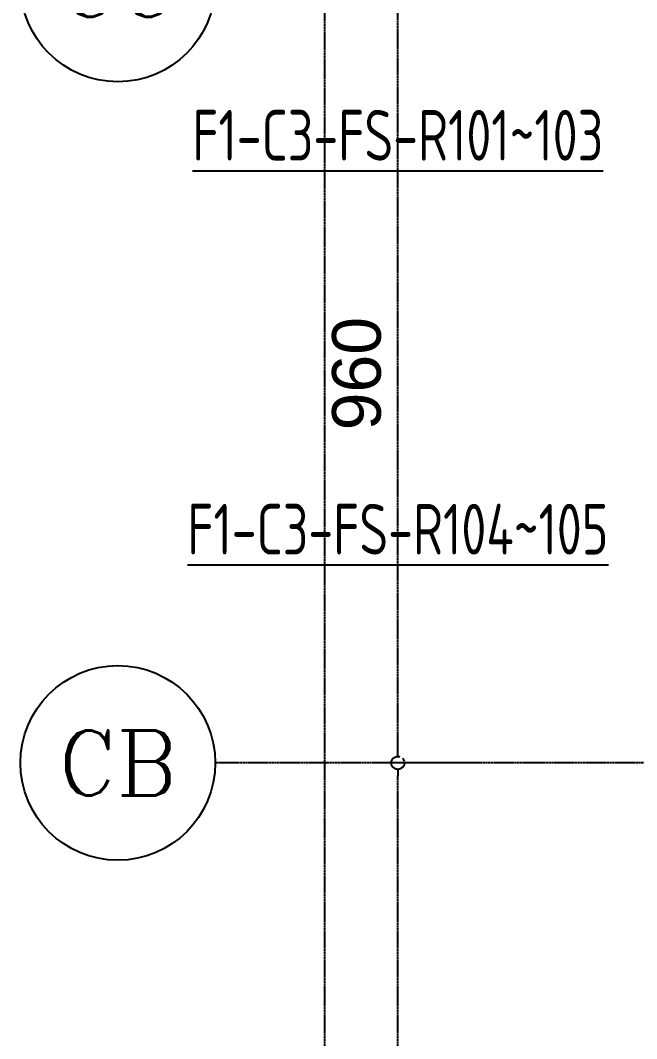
# Model space of a CAD drawing. Extents: x -18238 to -8686, y -1229 to 9502.
# Drawn here: x -18238 to -17479, y 1482 to 2738 of the extents above; entities that cross this region are included whole.
import ezdxf
from ezdxf.enums import TextEntityAlignment as Align

# ---------------------------------------------------------------- set-up
doc = ezdxf.new("R2010")
doc.units = 0
doc.linetypes.add('X-CUB3-LR20$0$COL-CEN-LIN', pattern=[3.25, 2.5, -0.25, 0.25, -0.25])
for name, color, linetype in [('188K-SM-03-C3-LR1-MECH-EQ-Y2257103$0$AC-EQ-TXT', 53, 'Continuous'), ('188K-SM-03-C3-LR1-MECH-EQ-Y2257103$0$AC-EQ-既有', 21, 'Continuous'), ('X-CUB3-LR20$0$0-MC', 8, 'Continuous'), ('X-CUB3-LR20$0$0-NC', 8, 'Continuous'), ('X-CUB3-LR20$0$A-BLOCK', 8, 'Continuous'), ('X-CUB3-LR20$0$CCL', 8, 'X-CUB3-LR20$0$COL-CEN-LIN')]:
    doc.layers.add(name, color=color, linetype=linetype)
doc.styles.add('188K-SM-03-C3-LR1-MECH-EQ-Y2257103$0$XCM2QR1-200k$0$AA-TXT', font='isocp.shx', dxfattribs={"width": 0.8, "bigfont": 'china.shx'})
doc.styles.add('X-CUB3-LR20$0$COL-NUM', font='romanc')
doc.styles.add('X-CUB3-LR20$0$DIM', font='', dxfattribs={"width": 0.8})
doc.styles.add('X-CUB3-LR20$0$Gen-Text', font='arial.ttf', dxfattribs={"height": 2.5})
doc.styles.get('X-CUB3-LR20$0$DIM').set_extended_font_data('MingLiU')
doc.dimstyles.new('X-CUB3-LR20$0$CIRL', dxfattribs={"dimtxt": 50, "dimasz": 25, "dimexe": 16, "dimexo": 0, "dimgap": 6, "dimtad": 1, "dimdsep": 46, "dimtxsty": 'X-CUB3-LR20$0$DIM', "dimblk": 'X-CUB3-LR20$0$_DotBlank', "dimcen": 10, "dimdle": 16, "dimclrd": 256, "dimclre": 256, "dimclrt": 6, "dimadec": 0, "dimazin": 0, "dimtfac": 1, "dimtix": 1, "dimtmove": 2, "dimatfit": 3, "dimldrblk": 'X-CUB3-LR20$0$ARROW', "dimfxl": 1, "dimtolj": 1, "dimtzin": 0, "dimarcsym": 0})

# ---------------------------------------------------------------- blocks, each defined once
blk = doc.blocks.new('X-CUB3-LR20$0$cn-y')
at = {"layer": 'X-CUB3-LR20$0$0-MC'}
blk.add_circle((-50, 0), 50, dxfattribs=at)
at = {"layer": 'X-CUB3-LR20$0$0-NC', "style": 'X-CUB3-LR20$0$COL-NUM'}
blk.add_attdef('GRID-Y', text='', height=50, dxfattribs=at).set_placement((-50, 0), align=Align.MIDDLE_CENTER)
blk = doc.blocks.new('X-CUB3-LR20$0$_DotBlank')
at = {"color": 0, "linetype": 'ByBlock', "lineweight": -2}
blk.add_line((-0.5, 0), (-1, 0), dxfattribs=at)
blk.add_circle((0, 0), 0.5, dxfattribs=at)
blk = doc.blocks.new('*D70')
at = {"layer": 'DefPoints', "color": 0, "transparency": 16777216}
for p in [(-5025, 9262.5), (-4935, 9262.5), (-4935, 1582.5)]:
    blk.add_point(p, dxfattribs=at)
at = {"layer": 'X-CUB3-LR20$0$CCL', "lineweight": -2}
for p, q in [((-4935, 9262.5), (-5045, 9262.5)), ((-5025, 1598.5), (-5025, 9246.5)), ((-4935, 1582.5), (-5045, 1582.5))]:
    blk.add_line(p, q, dxfattribs=at)
at = {"layer": 'X-CUB3-LR20$0$CCL', "lineweight": -2, "xscale": 16, "yscale": 16, "zscale": 16}
for p, rotation in [((-5025, 9262.5), 90), ((-5025, 1582.5), 270)]:
    blk.add_blockref('X-CUB3-LR20$0$_DotBlank', p, dxfattribs=dict(at, rotation=rotation))
at = {"layer": 'X-CUB3-LR20$0$CCL', "color": 6, "insert": (-5075.6, 5422.5), "char_height": 2.5, "attachment_point": 5, "rotation": 90, "style": 'X-CUB3-LR20$0$Gen-Text'}
blk.add_mtext('\\A1;{\\H24x;7680}', dxfattribs=at)
blk = doc.blocks.new('X-CUB3-LR20$0$ARROW')
at = {"color": 3}
blk.add_solid([(0, 0), (-2.4, -0.4), (-2.4, 0.4)], dxfattribs=at)
blk = doc.blocks.new('*D71')
at = {"layer": 'DefPoints', "color": 0, "transparency": 16777216}
for p in [(-4935, 2542.5), (-4845, 2542.5), (-4845, 1582.5)]:
    blk.add_point(p, dxfattribs=at)
at = {"layer": 'X-CUB3-LR20$0$CCL', "lineweight": -2}
for p, q in [((-4845, 2542.5), (-4955, 2542.5)), ((-4935, 1598.5), (-4935, 2526.5)), ((-4845, 1582.5), (-4955, 1582.5))]:
    blk.add_line(p, q, dxfattribs=at)
at = {"layer": 'X-CUB3-LR20$0$CCL', "lineweight": -2, "xscale": 16, "yscale": 16, "zscale": 16}
for p, rotation in [((-4935, 2542.5), 90), ((-4935, 1582.5), 270)]:
    blk.add_blockref('X-CUB3-LR20$0$_DotBlank', p, dxfattribs=dict(at, rotation=rotation))
at = {"layer": 'X-CUB3-LR20$0$CCL', "color": 6, "insert": (-4985.6, 2062.5), "char_height": 2.5, "attachment_point": 5, "rotation": 90, "style": 'X-CUB3-LR20$0$Gen-Text'}
blk.add_mtext('\\A1;{\\H24x;960}', dxfattribs=at)
blk = doc.blocks.new('*D72')
at = {"layer": 'DefPoints', "color": 0, "transparency": 16777216}
for p in [(-4935, 3502.5), (-4845, 3502.5), (-4845, 2542.5)]:
    blk.add_point(p, dxfattribs=at)
at = {"layer": 'X-CUB3-LR20$0$CCL', "lineweight": -2}
for p, q in [((-4845, 3502.5), (-4955, 3502.5)), ((-4935, 2558.5), (-4935, 3486.5)), ((-4845, 2542.5), (-4955, 2542.5))]:
    blk.add_line(p, q, dxfattribs=at)
at = {"layer": 'X-CUB3-LR20$0$CCL', "lineweight": -2, "xscale": 16, "yscale": 16, "zscale": 16}
for p, rotation in [((-4935, 3502.5), 90), ((-4935, 2542.5), 270)]:
    blk.add_blockref('X-CUB3-LR20$0$_DotBlank', p, dxfattribs=dict(at, rotation=rotation))
at = {"layer": 'X-CUB3-LR20$0$CCL', "color": 6, "insert": (-4985.6, 3022.5), "char_height": 2.5, "attachment_point": 5, "rotation": 90, "style": 'X-CUB3-LR20$0$Gen-Text'}
blk.add_mtext('\\A1;{\\H24x;960}', dxfattribs=at)
blk = doc.blocks.new('188K-SM-03-C3-LR1-MECH-EQ-Y2257103')
at = {"layer": '188K-SM-03-C3-LR1-MECH-EQ-Y2257103$0$AC-EQ-TXT', "style": '188K-SM-03-C3-LR1-MECH-EQ-Y2257103$0$XCM2QR1-200k$0$AA-TXT', "width": 0.8}
blk.add_text('%%UF1-C3-FS-R104~105', height=62.5, dxfattribs=at).set_placement((-17773.1, 2110.7), align=Align.MIDDLE_CENTER)
at = {"layer": '188K-SM-03-C3-LR1-MECH-EQ-Y2257103$0$AC-EQ-既有', "style": '188K-SM-03-C3-LR1-MECH-EQ-Y2257103$0$XCM2QR1-200k$0$AA-TXT', "width": 0.8}
blk.add_text('%%UF1-C3-FS-R101~103', height=62.5, dxfattribs=at).set_placement((-17773.1, 2596.5), align=Align.MIDDLE_CENTER)
blk = doc.blocks.new('X-CUB3-LR20$0$CUB3-LR10')
at = {"layer": 'X-CUB3-LR20$0$CCL'}
blk.add_line((720, 2542.459), (-5160, 2542.459), dxfattribs=at)
at = {"layer": 'X-CUB3-LR20$0$A-BLOCK'}
ref = blk.add_blockref('X-CUB3-LR20$0$cn-y', (-5160, 3502.459), dxfattribs=dict(at, xscale=2.399999999999997, yscale=2.399999999999997, zscale=2.399999999999997))
ref.add_attrib('GRID-Y', 'CC', dxfattribs={"layer": 'X-CUB3-LR20$0$0-NC', "height": 80, "style": 'X-CUB3-LR20$0$COL-NUM'}).set_placement((-5280, 3502.459), align=Align.MIDDLE_CENTER)
ref = blk.add_blockref('X-CUB3-LR20$0$cn-y', (-5160, 2542.459), dxfattribs=dict(at, xscale=2.399999999999997, yscale=2.399999999999997, zscale=2.399999999999997))
ref.add_attrib('GRID-Y', 'CB', dxfattribs={"layer": 'X-CUB3-LR20$0$0-NC', "height": 80, "style": 'X-CUB3-LR20$0$COL-NUM'}).set_placement((-5280, 2542.459), align=Align.MIDDLE_CENTER)
at = {"layer": 'X-CUB3-LR20$0$CCL'}
for base, p1, p2, picture, middle in [((-5025, 9262.459), (-4935, 1582.459), (-4935, 9262.459), '*D70', (-5075.634, 5422.459)), ((-4935, 3502.459), (-4845, 2542.459), (-4845, 3502.459), '*D72', (-4985.634, 3022.459)), ((-4935, 2542.459), (-4845, 1582.459), (-4845, 2542.459), '*D71', (-4985.634, 2062.459))]:
    dim = blk.add_linear_dim(base=base, p1=p1, p2=p2, angle=90, text='{\\H24x;<>}', dimstyle='X-CUB3-LR20$0$CIRL', override={"dimtxt": 60, "dimasz": 16, "dimexe": 20, "dimgap": 20, "dimtxsty": 'X-CUB3-LR20$0$Gen-Text'}, dxfattribs=at)
    dim.commit()
    dim.dimension.update_dxf_attribs({"geometry": picture, "text_midpoint": middle})
blk = doc.blocks.new('X-CUB3-LR20')
at = {"layer": 'X-CUB3-LR20$0$CCL'}
blk.add_blockref('X-CUB3-LR20$0$CUB3-LR10', (-12838.1, -720), dxfattribs=at)

msp = doc.modelspace()

# ---------------------------------------------------------------- block references
for name in ['X-CUB3-LR20', '188K-SM-03-C3-LR1-MECH-EQ-Y2257103']:
    msp.add_blockref(name, (0, 0))

doc.saveas('drawing.dxf')
